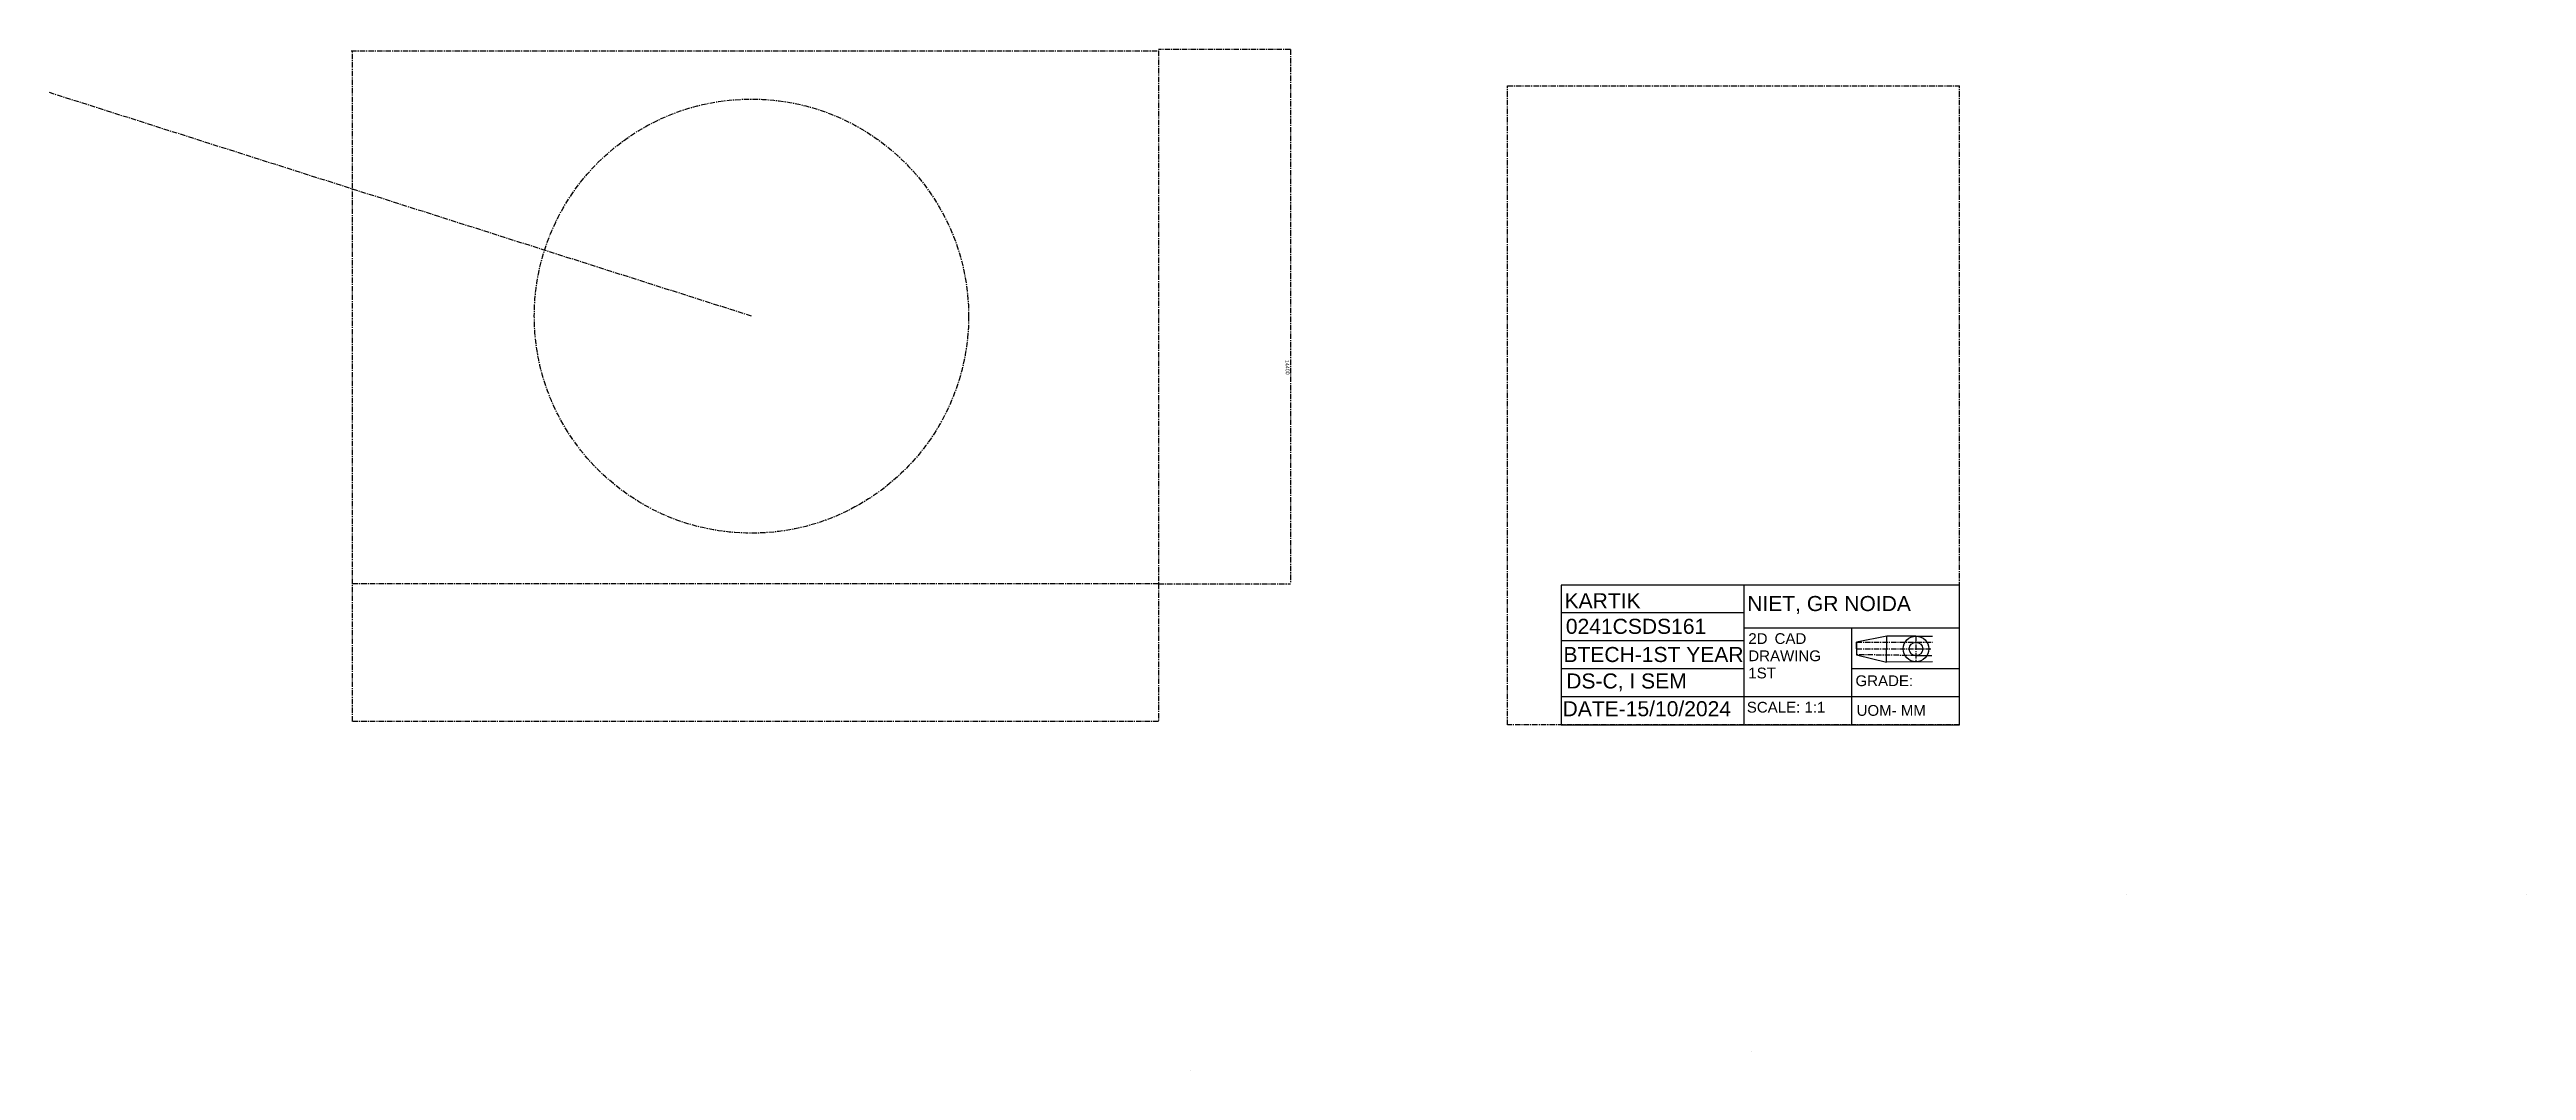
# Model space of a CAD drawing. Header units: millimetres. Extents: x -640 to 511, y 150 to 625.
import ezdxf

# ---------------------------------------------------------------- set-up
doc = ezdxf.new("R2010")
doc.units = ezdxf.units.MM
doc.header["$MEASUREMENT"] = 0
doc.linetypes.add('CENTERX2', pattern=[4, 2.5, -0.5, 0.5, -0.5])
doc.styles.get("Standard").update_dxf_attribs({"font": 'arial.ttf'})

msp = doc.modelspace()

# ---------------------------------------------------------------- linework, layer by layer
at = {"linetype": 'CENTERX2'}
for p, q in [((-499.5, 624.1), (-499.5, 624.1)), ((-499.5, 624.1), (-124.3, 624.1)), ((-498.9, 376.3), (-498.9, 624.1)), ((-63, 624.7), (-124.3, 624.7)), ((-124.3, 624.1), (-124.3, 376.3)), ((-63, 624.7), (-63, 376.9)), ((-313.5, 500.8), (-639.7, 604.7)), ((37.8, 310.8), (37.8, 607.8)), ((37.8, 607.8), (247.8, 607.8)), ((247.8, 310.8), (247.8, 607.8)), ((-124.3, 376.3), (-498.9, 376.3)), ((-498.9, 312.4), (-498.9, 376.3)), ((-124.3, 376.3), (-63, 376.3)), ((-124.3, 376.3), (-124.3, 312.4)), ((-124.3, 312.4), (-498.9, 312.4)), ((247.8, 310.8), (37.8, 310.8)), ((247.8, 310.8), (247.8, 310.8))]:
    msp.add_line(p, q, dxfattribs=at)
for p, q in [((62.8, 375.8), (62.8, 310.8)), ((247.8, 375.8), (62.8, 375.8)), ((147.8, 310.8), (147.8, 375.8)), ((247.8, 310.8), (247.8, 375.8)), ((147.8, 362.8), (62.8, 362.8)), ((147.8, 349.8), (62.8, 349.8)), ((247.8, 355.8), (147.8, 355.8)), ((247.8, 355.8), (197.8, 355.8)), ((197.8, 336.8), (197.8, 355.8)), ((214, 352.1), (200, 349.3)), ((200, 346.1), (200, 349.3)), ((200, 349.3), (200, 343.4)), ((213.9, 340), (214, 352.1)), ((227.6, 352.1), (214, 352.1)), ((227.6, 352.1), (235.2, 352.1)), ((147.8, 336.8), (62.8, 336.8)), ((197.8, 310.8), (197.8, 336.8)), ((247.8, 336.8), (197.8, 336.8)), ((200, 343.4), (213.9, 340)), ((235.2, 340.1), (213.9, 340)), ((227.5, 343), (235, 343)), ((247.8, 323.8), (62.8, 323.8)), ((62.8, 310.8), (247.8, 310.8)), ((62.8, 310.8), (147.8, 310.8)), ((147.8, 310.8), (197.8, 310.8)), ((325.6, 232.1), (325.6, 232.1)), ((511.3, 232.1), (511.3, 232.1)), ((511.3, 232.1), (511.3, 232.1)), ((511.3, 232.1), (511.3, 232.1)), ((-109.4, 150.1), (-109.4, 150.1)), ((151, 158.8), (151, 158.8))]:
    msp.add_line(p, q)
at = {"color": 5, "linetype": 'CENTERX2'}
for p, q in [((200, 349.3), (235.2, 349.3)), ((227.6, 343), (200, 343.4))]:
    msp.add_line(p, q, dxfattribs=at)
at = {"color": 3, "linetype": 'CENTERX2'}
for p, q in [((200, 346.1), (235, 346.1)), ((227.6, 352.1), (227.6, 340))]:
    msp.add_line(p, q, dxfattribs=at)
at = {"linetype": 'CENTERX2'}
msp.add_circle((-313.5, 500.8), 100.9, dxfattribs=at)
for radius in [5.96, 3.14]:
    msp.add_circle((227.6, 346.1), radius)

# ---------------------------------------------------------------- texts
msp.add_text('14400', height=1.76, rotation=272.3875, dxfattribs=at).set_placement((-65.5, 480.4))
at = {"color": 40, "true_color": 0xf8d731}
for s, height, p in [('KARTIK', 7, (64.3, 365)), ('NIET, GR NOIDA ', 7, (149.2, 363.7)), ('0241CSDS161', 7, (64.9, 353.1)), ('BTECH-1ST YEAR', 7, (63.8, 340)), ('2D ', 5, (149.7, 348.4)), ('DRAWING ', 5, (149.7, 340.4)), ('CAD', 5, (161.9, 348.4)), ('DS-C, I SEM', 7, (65.1, 327.7)), ('1ST ', 5, (149.7, 332.4)), ('GRADE:', 5, (199.5, 328.8)), ('DATE-15/10/2024', 7, (63.4, 314.8)), ('SCALE: 1:1', 5, (149, 316.5)), ('UOM- MM', 5, (200, 315))]:
    msp.add_text(s, height=height, dxfattribs=at).set_placement(p)

doc.saveas('drawing.dxf')
